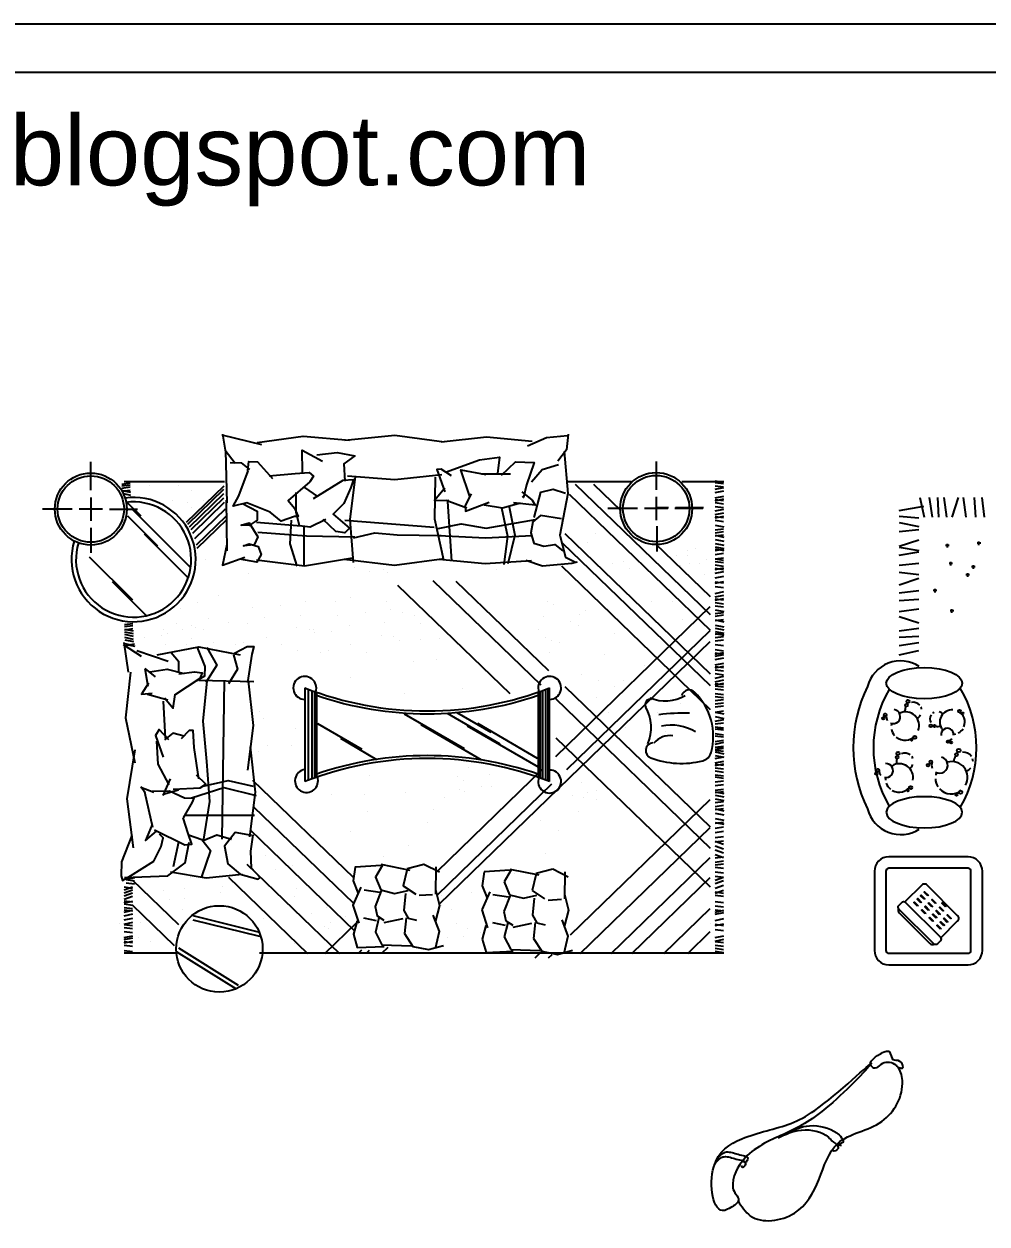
# Model space of a CAD drawing. Header units: inches. Extents: x 10.1 to 52.6, y 12.1 to 36.9.
# Drawn here: x 16.33 to 23.01, y 28.53 to 36.86 of the extents above; entities that cross this region are included whole.
import ezdxf

# ---------------------------------------------------------------- set-up
doc = ezdxf.new("R2010")
doc.units = ezdxf.units.IN
doc.header["$MEASUREMENT"] = 0
doc.layers.add('02', color=2, linetype='Continuous')
doc.layers.add('kadrbm', color=4, linetype='Continuous')
doc.styles.add('bmmm', font='swissel.ttf')

# ---------------------------------------------------------------- blocks, each defined once
blk = doc.blocks.new('kadrbm')
at = {"layer": 'kadrbm', "color": 4}
blk.add_lwpolyline([(0, 0), (0, 24.7972), (21, 24.7972), (21, 0), (0, 0)], close=True, dxfattribs=at)
blk.add_lwpolyline([(20.6631, 0.3257), (20.6631, 24.4603), (0.3369, 24.4603), (0.3369, 0.3257), (20.6631, 0.3257)], dxfattribs=at)
at = {"layer": 'kadrbm', "color": 211, "true_color": 0xf674fb, "style": 'bmmm'}
blk.add_text('www.cad-libraries.blogspot.com', height=0.485134, dxfattribs=at).set_placement((0.5726, 23.6772))

msp = doc.modelspace()

# ---------------------------------------------------------------- linework, layer by layer
at = {"layer": '02'}
for p, q in [((17.7007, 34.0112), (17.9767, 33.9444)), ((16.7911, 33.6267), (16.7911, 33.8242)), ((17.7274, 33.9), (17.7363, 33.5397)), ((20.7168, 33.8272), (20.7168, 33.6297)), ((19.5038, 33.7399), (19.7042, 33.7399)), ((17.0651, 33.6754), (17.0071, 33.6677)), ((17.0651, 33.6622), (17.0071, 33.6545)), ((17.7191, 33.6857), (17.0216, 33.6857)), ((17.2015, 33.6614), (17.2015, 33.6614)), ((17.3986, 33.6614), (17.3986, 33.6614)), ((17.4555, 33.4055), (17.7159, 33.6579)), ((20.5457, 33.6857), (20.1011, 33.6857)), ((20.154, 33.6703), (21.0917, 32.7655)), ((20.2814, 33.6703), (20.4712, 33.4871)), ((21.1875, 33.6857), (20.8951, 33.6857)), ((21.1835, 33.6815), (21.1256, 33.6892)), ((21.1835, 33.6706), (21.1256, 33.6782)), ((21.1835, 33.6476), (21.1256, 33.6552)), ((16.7911, 33.5778), (16.7911, 33.4155)), ((17.0651, 33.648), (17.0071, 33.6403)), ((17.0651, 33.6261), (17.0071, 33.6184)), ((17.0082, 33.625), (17.0673, 33.6129)), ((17.0171, 33.6034), (17.0673, 33.5932)), ((17.4644, 33.3924), (17.7143, 33.6347)), ((17.4762, 33.3734), (17.7141, 33.6041)), ((17.487, 33.3535), (17.7157, 33.5753)), ((17.4906, 33.622), (17.4906, 33.622)), ((18.275, 33.6465), (18.3641, 33.5842)), ((20.1129, 33.6008), (21.0917, 32.6565)), ((20.7168, 33.5807), (20.7168, 33.4185)), ((21.1267, 33.6344), (21.1857, 33.6465)), ((21.1267, 33.6114), (21.1857, 33.6235)), ((21.1267, 33.5742), (21.1857, 33.5862)), ((22.5482, 33.5767), (22.5771, 33.4411)), ((22.613, 33.5767), (22.634, 33.4411)), ((22.6713, 33.5767), (22.6774, 33.4411)), ((22.7142, 33.5767), (22.7324, 33.4411)), ((22.8131, 33.5767), (22.7704, 33.4411)), ((22.8493, 33.5767), (22.8677, 33.4411)), ((22.9247, 33.5767), (22.935, 33.4411)), ((22.9787, 33.5767), (22.9938, 33.4411)), ((16.661, 33.4966), (16.456, 33.4966)), ((16.8722, 33.4966), (16.71, 33.4966)), ((16.9212, 33.4966), (17.1155, 33.4966)), ((17.035, 33.5517), (17.1384, 33.4484)), ((17.0837, 33.4908), (17.4841, 33.0907)), ((17.3592, 33.5564), (17.3592, 33.5564)), ((17.4643, 33.5432), (17.4643, 33.5432)), ((17.4906, 33.5039), (17.4906, 33.5039)), ((17.4983, 33.3299), (17.719, 33.5438)), ((17.5129, 33.2919), (17.7255, 33.498)), ((17.5719, 33.5535), (17.5719, 33.5535)), ((17.7319, 33.5575), (17.7363, 33.2062)), ((19.2589, 33.5575), (19.4014, 33.5042)), ((19.2678, 33.5486), (19.2946, 33.135)), ((20.5868, 33.4996), (20.3817, 33.4996)), ((20.7979, 33.4996), (20.6357, 33.4996)), ((20.7204, 33.5069), (20.8015, 33.5069)), ((21.0412, 33.4996), (20.8469, 33.4996)), ((20.8505, 33.5069), (21.0448, 33.5069)), ((21.1835, 33.5534), (21.1256, 33.561)), ((21.1835, 33.5315), (21.1256, 33.5391)), ((21.1835, 33.5041), (21.1256, 33.5117)), ((21.1267, 33.5545), (21.1857, 33.5665)), ((21.1267, 33.4833), (21.1857, 33.4953)), ((22.4052, 33.4863), (22.5763, 33.5164)), ((17.0466, 33.4488), (17.2542, 33.2415)), ((17.5251, 33.2472), (17.7334, 33.449)), ((17.5293, 33.225), (17.7369, 33.4263)), ((17.9411, 33.4063), (18.2528, 33.3796)), ((18.5555, 33.4197), (19.1744, 33.3707)), ((21.1835, 33.4351), (21.1256, 33.4427)), ((21.1835, 33.4088), (21.1256, 33.4165)), ((21.1267, 33.4581), (21.1857, 33.4701)), ((21.1267, 33.4351), (21.1857, 33.4471)), ((22.4052, 33.4466), (22.5408, 33.4367)), ((16.7911, 33.3666), (16.7911, 33.1915)), ((17.1626, 33.3237), (17.4698, 33.0169)), ((18.2706, 33.3707), (18.2706, 33.1039)), ((20.082, 33.3279), (21.0917, 32.3537)), ((20.2926, 33.3303), (20.2926, 33.3303)), ((20.7204, 33.3769), (20.7204, 33.2018)), ((21.1835, 33.3572), (21.1256, 33.3495)), ((21.1835, 33.3374), (21.1256, 33.3298)), ((21.1267, 33.3856), (21.1857, 33.3736)), ((22.4052, 33.4024), (22.5408, 33.3763)), ((22.4052, 33.3405), (22.5408, 33.3542)), ((20.0647, 33.2623), (21.0917, 32.2714)), ((20.24, 33.2647), (20.24, 33.2647)), ((20.7095, 33.2572), (21.0917, 32.8885)), ((21.1835, 33.3155), (21.1256, 33.3079)), ((21.1267, 33.3144), (21.1857, 33.3024)), ((21.1267, 33.2849), (21.1857, 33.2728)), ((21.1267, 33.2575), (21.1857, 33.2454)), ((22.4052, 33.2393), (22.5408, 33.2824)), ((22.7518, 33.2433), (22.7268, 33.2433)), ((22.7393, 33.2308), (22.7393, 33.2558)), ((22.9709, 33.259), (22.9459, 33.259)), ((22.9584, 33.2465), (22.9584, 33.2715)), ((16.78, 33.1659), (17.0801, 32.8661)), ((20.8578, 33.1728), (20.8578, 33.1728)), ((20.9367, 33.2122), (20.9367, 33.2122)), ((20.9367, 33.1728), (20.9367, 33.1728)), ((20.9892, 33.2253), (20.9892, 33.2253)), ((21.1835, 33.2148), (21.1256, 33.2071)), ((21.1835, 33.1874), (21.1256, 33.1797)), ((21.1835, 33.1567), (21.1256, 33.1491)), ((21.1267, 33.2345), (21.1857, 33.2224)), ((21.1267, 33.2203), (21.1857, 33.2082)), ((22.4052, 33.233), (22.5408, 33.2091)), ((22.4052, 33.1764), (22.5408, 33.1995)), ((17.585, 33.1465), (17.585, 33.1465)), ((18.6189, 33.0888), (18.6189, 33.0888)), ((18.8262, 33.0786), (18.8262, 33.0786)), ((19.6047, 33.0756), (19.6047, 33.0756)), ((19.7755, 33.1413), (19.7755, 33.1413)), ((20.0583, 33.1029), (21.0917, 32.1059)), ((20.4109, 33.1202), (20.4109, 33.1202)), ((20.4898, 33.1334), (20.4898, 33.1334)), ((20.5292, 33.0809), (20.5292, 33.0809)), ((20.8841, 33.1071), (20.8841, 33.1071)), ((20.9498, 33.1202), (20.9498, 33.1202)), ((21.0155, 33.1202), (21.0155, 33.1202)), ((21.0681, 33.1465), (21.0681, 33.1465)), ((21.1835, 33.1404), (21.1256, 33.148)), ((21.1835, 33.1228), (21.1256, 33.1305)), ((21.1835, 33.0987), (21.1256, 33.1064)), ((21.1835, 33.0757), (21.1256, 33.0834)), ((21.1267, 33.0768), (21.1857, 33.0889)), ((22.4052, 33.1068), (22.5408, 33.1215)), ((22.7753, 33.118), (22.7503, 33.118)), ((22.7628, 33.1055), (22.7628, 33.1305)), ((22.9318, 33.0945), (22.9068, 33.0945)), ((22.9193, 33.082), (22.9193, 33.107)), ((16.9403, 32.9943), (17.1785, 32.7564)), ((17.8829, 33.0494), (17.8829, 33.0494)), ((18.723, 33.065), (18.723, 33.065)), ((18.8541, 33.0562), (18.8541, 33.0562)), ((19.1663, 33.0009), (19.9169, 32.2766)), ((19.3249, 32.9961), (19.9682, 32.3755)), ((21.055, 33.0415), (21.055, 33.0415)), ((21.1835, 32.9815), (21.1256, 32.9892)), ((21.1267, 33.0516), (21.1857, 33.0637)), ((21.1267, 33.0188), (21.1857, 33.0308)), ((21.1267, 32.9826), (21.1857, 32.9947)), ((22.4052, 33.0595), (22.5408, 33.0432)), ((22.4052, 32.9712), (22.5408, 33.016)), ((22.8926, 33.0397), (22.8676, 33.0397)), ((22.8801, 33.0272), (22.8801, 33.0522)), ((18.9211, 32.9676), (19.701, 32.2151)), ((21.1835, 32.9498), (21.1256, 32.9574)), ((21.1267, 32.9114), (21.1857, 32.9235)), ((22.4052, 32.9157), (22.5408, 32.9308)), ((22.6657, 32.9301), (22.6407, 32.9301)), ((22.6532, 32.9176), (22.6532, 32.9426)), ((17.5301, 32.8474), (17.5301, 32.8474)), ((17.677, 32.897), (17.677, 32.897)), ((18.1103, 32.8297), (18.1103, 32.8297)), ((18.2808, 32.8514), (18.2808, 32.8514)), ((18.4919, 32.8576), (18.4919, 32.8576)), ((18.5934, 32.886), (18.5934, 32.886)), ((18.8431, 32.8561), (18.8431, 32.8561)), ((19.964, 32.8576), (19.964, 32.8576)), ((20.0035, 32.8314), (20.0035, 32.8314)), ((20.6869, 32.8576), (20.6869, 32.8576)), ((20.8315, 32.8576), (20.8315, 32.8576)), ((21.1835, 32.8633), (21.1256, 32.8709)), ((21.1835, 32.837), (21.1256, 32.8446)), ((21.1835, 32.8151), (21.1256, 32.8227)), ((21.1267, 32.8863), (21.1857, 32.8983)), ((21.1267, 32.8633), (21.1857, 32.8753)), ((22.4052, 32.8617), (22.5408, 32.872)), ((17.2672, 32.7817), (17.2672, 32.7817)), ((17.4118, 32.808), (17.4118, 32.808)), ((17.6113, 32.7395), (17.6113, 32.7395)), ((17.9127, 32.812), (17.9127, 32.812)), ((17.9983, 32.7428), (17.9983, 32.7428)), ((18.2443, 32.7588), (18.2443, 32.7588)), ((18.5006, 32.7602), (18.5006, 32.7602)), ((18.6982, 32.778), (18.6982, 32.778)), ((18.8687, 32.7996), (18.8687, 32.7996)), ((18.952, 32.7789), (18.952, 32.7789)), ((19.0402, 32.7548), (19.0402, 32.7548)), ((19.9377, 32.7526), (19.9377, 32.7526)), ((20.019, 31.7794), (21.0917, 32.8193)), ((20.1875, 32.7657), (20.1875, 32.7657)), ((20.2269, 32.792), (20.2269, 32.792)), ((21.1835, 32.7768), (21.1256, 32.7691)), ((21.1835, 32.7593), (21.1256, 32.7516)), ((21.1267, 32.7976), (21.1857, 32.7855)), ((22.4052, 32.7863), (22.5408, 32.8047)), ((22.4052, 32.7501), (22.5408, 32.7074)), ((22.7831, 32.7892), (22.7581, 32.7892)), ((22.7706, 32.7767), (22.7706, 32.8017)), ((17.0823, 32.7007), (17.0243, 32.693)), ((17.0823, 32.6864), (17.0243, 32.6788)), ((17.0823, 32.6645), (17.0243, 32.6569)), ((17.0254, 32.6634), (17.0844, 32.6514)), ((17.1883, 32.7292), (17.1883, 32.7292)), ((17.2958, 32.6607), (17.2958, 32.6607)), ((17.3855, 32.7029), (17.3855, 32.7029)), ((17.4273, 32.6607), (17.4273, 32.6607)), ((17.493, 32.687), (17.493, 32.687)), ((17.5193, 32.6738), (17.5193, 32.6738)), ((17.5719, 32.6607), (17.5719, 32.6607)), ((17.7463, 32.7124), (17.7463, 32.7124)), ((17.8777, 32.6993), (17.8777, 32.6993)), ((18.2195, 32.6731), (18.2195, 32.6731)), ((18.3078, 32.6621), (18.3078, 32.6621)), ((18.3342, 32.6607), (18.3342, 32.6607)), ((18.5862, 32.6911), (18.5862, 32.6911)), ((18.8322, 32.707), (18.8322, 32.707)), ((19.0834, 32.7001), (19.0834, 32.7001)), ((19.8983, 32.6607), (19.8983, 32.6607)), ((20.0953, 31.6877), (21.0917, 32.6537)), ((20.1218, 32.7132), (20.1218, 32.7132)), ((20.1743, 32.687), (20.1743, 32.687)), ((20.8972, 32.7264), (20.8972, 32.7264)), ((21.1835, 32.7275), (21.1256, 32.7198)), ((21.1267, 32.7264), (21.1857, 32.7143)), ((21.1267, 32.6903), (21.1857, 32.6782)), ((21.1267, 32.6694), (21.1857, 32.6574)), ((22.4052, 32.6512), (22.5408, 32.6694)), ((17.0205, 32.5706), (17.0508, 32.364)), ((17.0254, 32.6437), (17.0844, 32.6317)), ((17.0254, 32.6273), (17.0844, 32.6152)), ((17.0254, 32.6065), (17.0844, 32.5944)), ((17.0274, 32.5895), (17.0865, 32.5775)), ((17.1644, 32.6082), (17.1644, 32.6082)), ((17.2827, 32.6213), (17.2827, 32.6213)), ((17.3221, 32.6344), (17.3221, 32.6344)), ((17.493, 32.5951), (17.493, 32.5951)), ((18.0092, 32.6074), (18.0092, 32.6074)), ((18.3443, 32.6372), (18.3443, 32.6372)), ((18.4656, 32.6476), (18.4656, 32.6476)), ((18.8074, 32.6213), (18.8074, 32.6213)), ((18.8957, 32.6103), (18.8957, 32.6103)), ((18.9322, 32.5854), (18.9322, 32.5854)), ((19.0819, 32.5889), (19.0819, 32.5889)), ((19.2127, 30.7564), (21.0917, 32.5782)), ((19.2148, 32.5951), (19.2148, 32.5951)), ((19.9509, 32.6082), (19.9509, 32.6082)), ((19.9903, 32.5819), (19.9903, 32.5819)), ((20.4241, 32.6344), (20.4241, 32.6344)), ((21.1835, 32.6333), (21.1256, 32.6256)), ((21.1835, 32.6103), (21.1256, 32.6026)), ((21.1835, 32.5862), (21.1256, 32.5785)), ((21.1267, 32.6464), (21.1857, 32.6344)), ((21.1267, 32.6322), (21.1857, 32.6202)), ((22.4052, 32.6083), (22.5408, 32.6144)), ((22.4052, 32.55), (22.5408, 32.571)), ((17.0155, 32.5554), (17.1416, 32.4748)), ((17.0274, 32.5622), (17.0865, 32.5501)), ((17.0946, 32.5579), (17.0367, 32.5502)), ((17.0377, 32.5568), (17.0968, 32.5447)), ((17.1113, 32.5151), (17.3282, 32.4396)), ((17.309, 32.5557), (17.309, 32.5557)), ((17.4536, 32.5557), (17.4536, 32.5557)), ((17.6412, 32.568), (17.6412, 32.568)), ((17.7989, 32.5549), (17.7989, 32.5549)), ((17.8515, 32.568), (17.8515, 32.568)), ((18.1143, 32.5549), (18.1143, 32.5549)), ((18.2291, 32.5163), (18.2291, 32.5163)), ((18.3868, 32.5031), (18.3868, 32.5031)), ((18.4394, 32.5163), (18.4394, 32.5163)), ((18.5971, 32.5557), (18.5971, 32.5557)), ((18.7022, 32.5031), (18.7022, 32.5031)), ((19.9772, 32.5031), (19.9772, 32.5031)), ((20.0429, 32.5688), (20.0429, 32.5688)), ((20.3583, 32.49), (20.3583, 32.49)), ((21.1835, 32.5468), (21.1256, 32.5545)), ((21.1835, 32.5107), (21.1256, 32.5184)), ((21.1835, 32.4877), (21.1256, 32.4954)), ((21.1267, 32.4888), (21.1857, 32.5008)), ((22.4052, 32.4852), (22.5408, 32.5141)), ((19.035, 32.4379), (19.035, 32.4379)), ((19.1885, 32.4506), (19.1885, 32.4506)), ((20.6344, 32.4112), (20.6344, 32.4112)), ((21.1267, 32.4745), (21.1857, 32.4866)), ((21.1267, 32.4515), (21.1857, 32.4636)), ((21.1267, 32.4143), (21.1857, 32.4264)), ((21.1267, 32.3946), (21.1857, 32.4066)), ((17.1657, 32.3888), (17.238, 32.3326)), ((17.1668, 32.3892), (17.187, 32.2682)), ((18.5946, 32.3264), (18.5946, 32.3264)), ((20.2006, 32.3456), (20.2006, 32.3456)), ((21.1835, 32.3935), (21.1256, 32.4012)), ((21.1835, 32.3716), (21.1256, 32.3793)), ((21.1835, 32.3442), (21.1256, 32.3519)), ((21.1267, 32.3234), (21.1857, 32.3354)), ((17.5404, 32.3097), (17.9234, 32.2985)), ((17.7166, 32.3086), (17.7015, 31.2051)), ((18.2771, 32.2551), (18.2771, 31.6051)), ((18.3006, 32.2461), (18.3006, 31.6142)), ((19.3698, 32.2543), (19.3698, 32.2543)), ((19.9477, 32.2454), (19.9477, 31.6164)), ((19.9654, 32.2506), (19.9654, 31.6097)), ((19.9771, 31.6051), (19.9771, 32.2551)), ((20.0826, 32.2651), (21.0917, 31.2915)), ((20.3189, 32.3062), (20.3189, 32.3062)), ((20.4241, 32.2668), (20.4241, 32.2668)), ((20.4898, 32.3062), (20.4898, 32.3062)), ((21.1835, 32.2752), (21.1256, 32.2829)), ((21.1835, 32.2599), (21.1256, 32.2675)), ((21.1835, 32.2391), (21.1256, 32.2467)), ((21.1267, 32.2982), (21.1857, 32.3103)), ((21.1267, 32.2752), (21.1857, 32.2873)), ((17.1845, 32.2123), (17.3264, 32.1722)), ((17.2929, 32.1624), (17.308, 31.9055)), ((18.326, 32.2367), (18.326, 31.6236)), ((18.3436, 32.2303), (18.3436, 31.6299)), ((18.3573, 32.2255), (18.3573, 31.6348)), ((18.968, 32.2174), (18.968, 32.2174)), ((19.8969, 32.2255), (19.8969, 31.6348)), ((19.9106, 32.2303), (19.9106, 31.6299)), ((19.9282, 32.2367), (19.9282, 31.6236)), ((20.019, 32.1781), (21.0917, 31.1432)), ((20.3058, 32.188), (20.3058, 32.188)), ((21.1835, 32.2062), (21.1256, 32.2139)), ((21.1835, 32.1854), (21.1256, 32.1931)), ((21.1835, 32.173), (21.1256, 32.1653)), ((17.9637, 32.0901), (17.9637, 32.0901)), ((18.968, 32.0754), (19.3833, 31.834)), ((19.2653, 32.0792), (19.6323, 31.8659)), ((19.3328, 32.0841), (19.5691, 31.9467)), ((20.3846, 32.083), (20.3846, 32.083)), ((20.7264, 32.083), (20.7264, 32.083)), ((20.8841, 32.1486), (20.8841, 32.1486)), ((21.1835, 32.1489), (21.1256, 32.1412)), ((21.1835, 32.1291), (21.1256, 32.1215)), ((21.1835, 32.093), (21.1256, 32.0853)), ((21.1267, 32.0864), (21.1857, 32.0744)), ((17.9927, 32.0396), (17.9927, 32.0396)), ((18.3644, 32.0084), (18.6735, 31.8287)), ((19.0833, 32.0002), (19.4986, 31.7588)), ((19.4052, 31.9922), (19.8969, 31.7063)), ((19.476, 32.0096), (19.8913, 31.7682)), ((21.1835, 32.0109), (21.1256, 32.0032)), ((21.1267, 32.0558), (21.1857, 32.0437)), ((21.1267, 32.0241), (21.1857, 32.0362)), ((18.2134, 31.9719), (18.2134, 31.9719)), ((18.5241, 31.905), (18.7756, 31.7588)), ((20.019, 31.9083), (21.0917, 30.8733)), ((20.5029, 31.978), (20.5029, 31.978)), ((20.7789, 31.9517), (20.7789, 31.9517)), ((21.1835, 31.976), (21.1256, 31.9836)), ((21.1835, 31.9747), (21.1256, 31.9671)), ((21.1835, 31.9606), (21.1256, 31.9683)), ((21.1835, 31.9278), (21.1256, 31.9354)), ((21.1835, 31.9124), (21.1256, 31.9201)), ((18.0163, 31.8537), (18.0163, 31.8537)), ((18.1871, 31.8537), (18.1871, 31.8537)), ((20.6344, 31.8335), (20.6344, 31.8335)), ((20.6738, 31.8992), (20.6738, 31.8992)), ((21.1835, 31.8893), (21.1256, 31.8816)), ((21.1835, 31.8488), (21.1256, 31.8411)), ((21.1835, 31.8347), (21.1256, 31.8424)), ((21.1835, 31.8334), (21.1256, 31.8258)), ((21.1267, 31.8654), (21.1857, 31.8774)), ((17.9533, 31.8164), (17.9533, 31.8164)), ((21.1835, 31.8128), (21.1256, 31.8204)), ((21.1267, 31.8104), (21.1857, 31.7984)), ((21.1267, 31.7853), (21.1857, 31.7732)), ((21.1267, 31.7646), (21.1857, 31.7766)), ((21.1267, 31.735), (21.1857, 31.7471)), ((19.1959, 30.9813), (19.9325, 31.6955)), ((19.4149, 31.7053), (19.4149, 31.7053)), ((21.1835, 31.7164), (21.1256, 31.7241)), ((21.1835, 31.6901), (21.1256, 31.6978)), ((21.1835, 31.6682), (21.1256, 31.6759)), ((21.1267, 31.7164), (21.1857, 31.7284)), ((17.1382, 31.5717), (17.168, 31.5294)), ((17.2929, 31.5074), (17.3433, 31.6233)), ((17.9142, 31.6156), (18.6155, 30.9389)), ((18.726, 31.6436), (18.726, 31.6436)), ((19.1981, 30.8178), (19.9926, 31.5882)), ((19.3361, 31.6397), (19.3361, 31.6397)), ((19.3755, 31.6134), (19.3755, 31.6134)), ((19.5069, 31.574), (19.5069, 31.574)), ((19.5595, 31.6528), (19.5595, 31.6528)), ((19.5727, 31.574), (19.5727, 31.574)), ((20.2006, 31.5972), (20.2006, 31.5972)), ((21.1835, 31.6419), (21.1256, 31.6496)), ((21.1835, 31.6266), (21.1256, 31.6343)), ((21.1835, 31.6087), (21.1256, 31.601)), ((21.1835, 31.5824), (21.1256, 31.5747)), ((17.1382, 31.5667), (17.2289, 31.5314)), ((17.2223, 31.2857), (17.1668, 31.5307)), ((17.2929, 31.5175), (17.3988, 31.5477)), ((18.4656, 31.5184), (18.4656, 31.5184)), ((18.6891, 31.5184), (18.6891, 31.5184)), ((18.9758, 31.5255), (18.9758, 31.5255)), ((19.2441, 31.4953), (19.2441, 31.4953)), ((19.3492, 31.5478), (19.3492, 31.5478)), ((19.3886, 31.5347), (19.3886, 31.5347)), ((20.1349, 31.5053), (20.1349, 31.5053)), ((20.2138, 31.4922), (20.2138, 31.4922)), ((20.24, 31.5315), (20.24, 31.5315)), ((20.3058, 31.5447), (20.3058, 31.5447)), ((21.1835, 31.5495), (21.1256, 31.5419)), ((21.1835, 31.5342), (21.1256, 31.5265)), ((21.1267, 31.5342), (21.1857, 31.5222)), ((21.1267, 31.5112), (21.1857, 31.4991)), ((17.9204, 31.4302), (18.6154, 30.7596)), ((19.1677, 31.4094), (19.1677, 31.4094)), ((19.8983, 31.479), (19.8983, 31.479)), ((20.1227, 30.5404), (21.0917, 31.4799)), ((20.3058, 31.479), (20.3058, 31.479)), ((21.1835, 31.4652), (21.1256, 31.4575)), ((21.1835, 31.4378), (21.1256, 31.4301)), ((21.1835, 31.4159), (21.1256, 31.4082)), ((21.1267, 31.486), (21.1857, 31.474)), ((21.1267, 31.4148), (21.1857, 31.4028)), ((17.4392, 31.3714), (17.9284, 31.3714)), ((18.7154, 31.4003), (18.7154, 31.4003)), ((19.9115, 31.3346), (19.9115, 31.3346)), ((20.1743, 31.4003), (20.1743, 31.4003)), ((21.1835, 31.3217), (21.1256, 31.3141)), ((21.1267, 31.3852), (21.1857, 31.3732)), ((21.1267, 31.3491), (21.1857, 31.3371)), ((17.8975, 31.2687), (18.6219, 30.5697)), ((18.5971, 31.2558), (18.5971, 31.2558)), ((19.1283, 31.3175), (19.1283, 31.3175)), ((20.0369, 31.2661), (20.0369, 31.2661)), ((20.1889, 30.4107), (21.0917, 31.286)), ((21.1835, 31.2878), (21.1256, 31.2801)), ((21.1835, 31.2571), (21.1256, 31.2494)), ((21.1267, 31.3206), (21.1857, 31.3086)), ((17.3988, 31.1849), (17.3635, 31.0136)), ((18.9968, 31.16), (18.9968, 31.16)), ((21.1835, 31.221), (21.1256, 31.2133)), ((21.1835, 31.1914), (21.1256, 31.1837)), ((21.1267, 31.1903), (21.1846, 31.1695)), ((21.1267, 31.1585), (21.1846, 31.1377)), ((18.0059, 31.0943), (18.0059, 31.0943)), ((18.8247, 31.0852), (18.8247, 31.0852)), ((19.9449, 31.1086), (19.9449, 31.1086)), ((20.4038, 30.4107), (21.0917, 31.0777)), ((21.1835, 31.0808), (21.1256, 31.0731)), ((21.1267, 31.1301), (21.1846, 31.1092)), ((21.1267, 31.0994), (21.1846, 31.0786)), ((17.8747, 31.0319), (18.5185, 30.4107)), ((18.0713, 30.9932), (18.0713, 30.9932)), ((18.1896, 31.0195), (18.1896, 31.0195)), ((18.8051, 31.0305), (19.0069, 30.9908)), ((19.1874, 31.012), (19.1847, 30.8237)), ((19.7023, 30.9895), (19.5213, 30.9777)), ((19.7103, 30.991), (19.6623, 30.909)), ((19.6997, 30.9975), (19.9014, 30.9577)), ((21.1835, 31.0512), (21.1256, 31.0435)), ((21.1835, 31.0315), (21.1256, 31.0238)), ((21.1835, 31.0004), (21.1256, 31.008)), ((17.0031, 30.9309), (17.0031, 30.9309)), ((17.0948, 30.9143), (17.0368, 30.9219)), ((17.0379, 30.9263), (17.097, 30.9383)), ((17.0788, 30.9223), (17.3992, 30.6132)), ((17.4801, 30.9368), (17.4801, 30.9368)), ((17.7462, 30.9401), (18.2948, 30.4107)), ((19.5213, 30.9777), (19.5083, 30.8821)), ((19.6623, 30.909), (19.6992, 30.8196)), ((19.7346, 30.9641), (19.7346, 30.9641)), ((19.8808, 30.9547), (19.855, 30.8486)), ((20.0819, 30.9789), (20.0793, 30.7906)), ((20.5477, 30.4117), (21.0917, 30.9391)), ((21.1835, 30.9686), (21.1256, 30.9763)), ((21.1835, 30.939), (21.1256, 30.9467)), ((21.1267, 30.9204), (21.1846, 30.9412)), ((21.1267, 30.8963), (21.1846, 30.9171)), ((17.0814, 30.8635), (17.0234, 30.8711)), ((17.0235, 30.8527), (17.0815, 30.8735)), ((17.0235, 30.8319), (17.0815, 30.8527)), ((17.0235, 30.8122), (17.0815, 30.833)), ((17.0948, 30.8923), (17.0368, 30.9)), ((17.2958, 30.8488), (17.2958, 30.8488)), ((17.4404, 30.8619), (17.4404, 30.8619)), ((17.6902, 30.8357), (17.6902, 30.8357)), ((17.7033, 30.8751), (17.7033, 30.8751)), ((18.2159, 30.8619), (18.2159, 30.8619)), ((18.6883, 30.8529), (18.7971, 30.837)), ((19.4323, 30.8328), (19.4323, 30.8328)), ((19.5616, 30.8383), (19.5057, 30.7144)), ((19.5083, 30.8821), (19.543, 30.7959)), ((19.855, 30.8486), (19.9418, 30.7903)), ((21.1835, 30.8284), (21.1256, 30.8361)), ((21.1267, 30.8656), (21.1846, 30.8864)), ((21.1267, 30.8295), (21.1846, 30.8503)), ((17.0796, 30.7679), (17.0217, 30.7756)), ((17.0796, 30.745), (17.0217, 30.7527)), ((17.0228, 30.7625), (17.0818, 30.7745)), ((17.0235, 30.7892), (17.0815, 30.81)), ((17.0788, 30.7482), (17.3703, 30.4669)), ((17.3353, 30.7832), (17.3353, 30.7832)), ((17.4404, 30.7963), (17.4404, 30.7963)), ((18.2028, 30.8094), (18.2028, 30.8094)), ((19.0712, 30.8154), (19.1641, 30.8207)), ((19.2267, 30.8134), (19.2267, 30.8134)), ((19.2267, 30.7478), (19.2267, 30.7478)), ((19.5828, 30.8198), (19.6917, 30.8039)), ((19.7023, 30.8133), (19.6595, 30.7035)), ((19.6992, 30.8196), (19.7944, 30.7947)), ((19.7944, 30.7947), (19.8881, 30.8159)), ((19.8701, 30.7956), (19.8581, 30.6767)), ((19.9657, 30.7824), (20.0586, 30.7877)), ((21.1835, 30.8065), (21.1256, 30.8142)), ((21.1835, 30.7627), (21.1256, 30.7704)), ((21.1835, 30.732), (21.1256, 30.7397)), ((17.0796, 30.7209), (17.0217, 30.7286)), ((17.0796, 30.7045), (17.0217, 30.7122)), ((17.0228, 30.699), (17.0818, 30.7111)), ((17.0228, 30.6738), (17.0818, 30.6859)), ((17.0228, 30.6454), (17.0818, 30.6574)), ((17.4273, 30.7175), (17.4273, 30.7175)), ((17.5002, 30.6741), (17.963, 30.5586)), ((18.3211, 30.6912), (18.3211, 30.6912)), ((18.4262, 30.7306), (18.4262, 30.7306)), ((18.5576, 30.665), (18.5576, 30.665)), ((18.6856, 30.6593), (18.7732, 30.6407)), ((19.2937, 30.7175), (19.2937, 30.7175)), ((19.5057, 30.7144), (19.5457, 30.5891)), ((19.6595, 30.7035), (19.6732, 30.6387)), ((19.8581, 30.6767), (19.889, 30.6238)), ((20.7694, 30.4117), (21.0912, 30.7237)), ((21.1835, 30.7046), (21.1256, 30.7123)), ((21.1267, 30.6992), (21.1857, 30.7112)), ((21.1267, 30.6849), (21.1857, 30.697)), ((16.9879, 30.6204), (16.9879, 30.6204)), ((17.0796, 30.6037), (17.0217, 30.6114)), ((17.0796, 30.5818), (17.0217, 30.5895)), ((17.0228, 30.6158), (17.0818, 30.6278)), ((17.1381, 30.6256), (17.1381, 30.6256)), ((17.5002, 30.6461), (17.963, 30.5306)), ((17.9925, 30.6519), (17.9925, 30.6519)), ((18.4131, 30.5993), (18.4131, 30.5993)), ((18.4149, 30.4107), (18.6402, 30.6292)), ((18.4394, 30.5862), (18.4394, 30.5862)), ((18.4525, 30.6256), (18.4525, 30.6256)), ((18.829, 30.6274), (18.9591, 30.654)), ((19.3272, 30.6228), (19.3272, 30.6228)), ((19.406, 30.5834), (19.406, 30.5834)), ((19.5351, 30.605), (19.5096, 30.5117)), ((19.5802, 30.6262), (19.6678, 30.6076)), ((19.6864, 30.625), (19.662, 30.5264)), ((19.6732, 30.6387), (19.7209, 30.6091)), ((19.7235, 30.5944), (19.8536, 30.6209)), ((19.8755, 30.6259), (19.8639, 30.5166)), ((19.889, 30.6238), (19.9471, 30.61)), ((21.0918, 30.6205), (21.0918, 30.6205)), ((21.1835, 30.6039), (21.1256, 30.6115)), ((21.1835, 30.5677), (21.1256, 30.5754)), ((21.1267, 30.6411), (21.1857, 30.6532)), ((21.1267, 30.605), (21.1857, 30.617)), ((17.0796, 30.5545), (17.0217, 30.5621)), ((17.0796, 30.4855), (17.0217, 30.4931)), ((17.0228, 30.5227), (17.0818, 30.5347)), ((17.0228, 30.5085), (17.0818, 30.5205)), ((17.0228, 30.4855), (17.0818, 30.4975)), ((17.125, 30.5206), (17.125, 30.5206)), ((17.2038, 30.4943), (17.2038, 30.4943)), ((19.2005, 30.5114), (19.2005, 30.5114)), ((19.2674, 30.5206), (19.2674, 30.5206)), ((19.3798, 30.5309), (19.3798, 30.5309)), ((19.498, 30.5571), (19.498, 30.5571)), ((19.5096, 30.5117), (19.5353, 30.4188)), ((19.662, 30.5264), (19.7069, 30.4389)), ((19.8639, 30.5166), (19.9222, 30.4275)), ((20.9355, 30.4117), (21.0917, 30.5631)), ((21.1835, 30.4856), (21.1256, 30.4933)), ((21.1267, 30.5228), (21.1857, 30.5349)), ((21.1267, 30.4976), (21.1857, 30.5097)), ((17.3783, 30.4133), (17.0216, 30.4133)), ((17.0796, 30.4592), (17.0217, 30.4668)), ((17.0796, 30.4219), (17.0217, 30.4296)), ((17.3616, 30.4155), (17.3616, 30.4155)), ((17.3841, 30.4263), (17.8, 30.1666)), ((17.3992, 30.4513), (17.8151, 30.1917)), ((21.1875, 30.4133), (17.9615, 30.4133)), ((18.2028, 30.4812), (18.2028, 30.4812)), ((18.6494, 30.4147), (18.672, 30.4366)), ((18.7056, 30.4147), (18.7263, 30.4347)), ((18.8125, 30.4147), (18.8555, 30.4564)), ((19.5353, 30.4188), (19.7235, 30.4273)), ((19.7069, 30.4389), (19.9094, 30.4314)), ((19.8772, 30.3816), (19.9236, 30.4267)), ((19.9222, 30.4275), (20.0305, 30.4052)), ((19.9698, 30.3816), (19.9943, 30.4054)), ((20.0305, 30.4052), (20.1356, 30.4349)), ((21.1835, 30.4593), (21.1256, 30.467)), ((21.1835, 30.4374), (21.1256, 30.4451)), ((21.1835, 30.4166), (21.1256, 30.4243))]:
    msp.add_line(p, q, dxfattribs=at)
at = {"layer": '02', "extrusion": (0, 0, -1)}
for p, q in [((19.8828, 30.9683), (19.9985, 30.9986)), ((19.9985, 30.9986), (20.1058, 30.9444)), ((20.0793, 30.8224), (20.1075, 30.7122)), ((20.1075, 30.7122), (20.0793, 30.605)), ((20.0607, 30.6447), (20.104, 30.5312)), ((20.104, 30.5312), (20.0766, 30.4114))]:
    msp.add_line(p, q, dxfattribs=at)
at = {"layer": '02'}
for points in [[(17.7052, 34.0156), (17.724, 33.9043), (17.7942, 33.8155)], [(19.2946, 33.7265), (19.2249, 33.7725), (19.1935, 33.7703), (19.25, 33.6153)], [(18.5733, 33.7265), (18.9015, 33.7015), (19.2278, 33.7354)], [(18.6267, 33.7221), (18.5907, 33.4242), (18.6134, 33.1261)], [(19.1833, 33.7176), (19.1786, 33.4279), (19.2411, 33.1439)], [(19.25, 33.642), (19.1775, 33.5561), (19.2768, 33.5575)], [(19.4326, 33.602), (19.3894, 33.5214), (19.3936, 33.483), (19.5572, 33.5442)], [(19.5216, 33.5264), (19.6501, 33.5041), (19.7754, 33.5397)], [(18.1815, 33.4197), (18.1741, 33.2558), (18.2216, 33.0994)], [(20.0603, 33.4286), (19.9138, 33.4529), (19.8605, 33.4088), (19.8464, 33.3311), (19.8677, 33.2608), (19.9369, 33.2387), (20.0134, 33.2516), (20.0692, 33.2062)], [(17.9516, 33.3364), (18.2881, 33.3116), (18.6234, 33.3048)], [(17.7363, 33.2507), (17.7065, 33.1069), (17.861, 33.1617)], [(19.2082, 33.3127), (19.5316, 33.2958), (19.8562, 33.3127)], [(17.9411, 33.1439), (18.2754, 33.1026), (18.6089, 33.1573)], [(18.5511, 33.1484), (18.8988, 33.1066), (19.2456, 33.1528)], [(19.21, 33.1484), (19.5302, 33.1197), (19.8511, 33.1395)], [(17.0659, 32.364), (17.0324, 32.0464), (17.0962, 31.7341)], [(17.192, 32.2884), (17.1429, 32.211), (17.2172, 32.2179)], [(17.5955, 32.3035), (17.5687, 32.0252), (17.5947, 31.7452), (17.6161, 31.4662), (17.5703, 31.19)], [(17.3023, 32.1856), (17.3622, 32.1137), (17.3772, 32.2096)], [(17.3332, 31.8954), (17.2646, 31.966), (17.2405, 31.9248), (17.2929, 31.7744)], [(17.4392, 31.9206), (17.3606, 31.9403), (17.303, 31.8954)], [(17.0962, 31.8248), (17.0404, 31.4851), (17.0861, 31.1446)], [(17.2475, 31.8853), (17.2575, 31.7257), (17.3332, 31.583)], [(17.3635, 31.5527), (17.551, 31.5603), (17.5887, 31.5869), (17.5249, 31.6485)], [(17.2324, 31.2706), (17.4443, 31.1652), (17.492, 31.1706), (17.4663, 31.2443), (17.4331, 31.3525)], [(17.076, 31.2303), (17.0041, 31.0484), (17.0008, 30.9501), (17.0119, 30.9177), (17.0655, 30.9495), (17.2284, 31.0513), (17.279, 31.1536), (17.2927, 31.2147), (17.2677, 31.2403)], [(17.2172, 31.3059), (17.1702, 31.1967), (17.2475, 31.2605)], [(17.9083, 31.2303), (17.794, 31.252), (17.7201, 31.1559), (17.7423, 31.0335), (17.8272, 30.9614), (17.9528, 30.9282), (17.9662, 30.94), (17.9063, 31.0039), (17.9023, 31.1213), (17.9184, 31.2353)], [(17.0256, 30.938), (17.3256, 30.9497), (17.4454, 31.0399), (17.4745, 31.1849)], [(18.8078, 31.0226), (18.6268, 31.0107), (18.6137, 30.9152), (18.6485, 30.829)], [(18.8157, 31.0241), (18.7678, 30.9421), (18.8047, 30.8527), (18.8999, 30.8278), (18.9936, 30.849)], [(18.9862, 30.9878), (18.9605, 30.8817), (19.0473, 30.8234)], [(17.3433, 30.9783), (17.592, 30.9374), (17.8427, 30.9632)], [(18.6671, 30.8714), (18.6112, 30.7475), (18.6511, 30.6221)], [(18.8078, 30.8464), (18.7649, 30.7366), (18.7787, 30.6718), (18.8263, 30.6422)], [(18.9756, 30.8287), (18.9635, 30.7098), (18.9944, 30.6569), (19.0526, 30.6431)], [(18.7918, 30.6581), (18.7674, 30.5595), (18.8123, 30.472), (19.0148, 30.4645)], [(18.9809, 30.659), (18.9694, 30.5497), (19.0276, 30.4606), (19.136, 30.4383), (19.2411, 30.468)], [(18.6405, 30.6381), (18.615, 30.5448), (18.6407, 30.4519), (18.829, 30.4604)]]:
    msp.add_lwpolyline(points, dxfattribs=at)
at = {"layer": '02', "extrusion": (0, 0, -1)}
for points in [[(-17.9456, 33.9578), (-18.2648, 34.0029), (-18.5867, 33.9756)], [(-18.5555, 33.9756), (-18.9016, 34.0085), (-19.2456, 33.9622)], [(-19.2233, 33.9622), (-19.5387, 33.9977), (-19.8555, 33.9667)], [(-19.8244, 33.9355), (-19.9554, 33.9928), (-20.1004, 34.0067)], [(-20.1048, 34.0156), (-20.094, 33.9074), (-20.0336, 33.8288)], [(-18.2617, 33.7532), (-18.258, 33.9059), (-18.3997, 33.8288)], [(-17.7586, 33.8199), (-17.8359, 33.8179), (-17.8921, 33.771)], [(-17.8788, 33.7443), (-17.8893, 33.8263), (-17.9494, 33.825), (-18.0524, 33.7087)], [(-18.3596, 33.8733), (-18.5012, 33.8883), (-18.624, 33.8662), (-18.549, 33.8102), (-18.5555, 33.6909)], [(-19.2545, 33.7532), (-19.4891, 33.8385), (-19.6299, 33.8573), (-19.6151, 33.7443)], [(-19.6418, 33.731), (-19.739, 33.824), (-19.8703, 33.8196), (-19.8167, 33.6652), (-19.7948, 33.5777), (-19.7887, 33.5842)], [(-20.0781, 33.8955), (-20.104, 33.6038), (-20.0475, 33.3163), (-20.0869, 33.1634), (-20.1523, 33.1304), (-20.1663, 33.1279), (-20.1315, 33.118), (-19.9274, 33.1003), (-19.811, 33.1395)], [(-18.0302, 33.7265), (-18.2107, 33.7424), (-18.3078, 33.7494), (-18.338, 33.7255), (-18.3129, 33.685), (-18.1625, 33.5569), (-18.2049, 33.5028), (-18.2314, 33.444), (-18.205, 33.4449), (-18.1132, 33.4132), (-18.0362, 33.4753), (-17.8744, 33.5402), (-17.7794, 33.5173), (-17.8189, 33.5876), (-17.8832, 33.7621)], [(-19.4237, 33.5842), (-19.3603, 33.7695), (-19.535, 33.7354)], [(-19.8511, 33.6865), (-19.9255, 33.7714), (-20.0381, 33.8066)], [(-18.3374, 33.5709), (-18.5434, 33.6975), (-18.6147, 33.7015), (-18.5955, 33.6462), (-18.5483, 33.5357), (-18.4746, 33.4611), (-18.5876, 33.3639), (-18.5554, 33.3306), (-18.4928, 33.3416), (-18.4041, 33.4241)], [(-18.4219, 33.4241), (-18.3133, 33.371), (-18.2409, 33.3809), (-18.2164, 33.474), (-18.2171, 33.6109)], [(-19.7843, 33.6153), (-19.8547, 33.5581), (-19.8759, 33.5231), (-19.7264, 33.5397)], [(-19.8689, 33.4374), (-19.9149, 33.6145), (-20.0005, 33.6356), (-20.087, 33.6064)], [(-17.8432, 33.5353), (-17.9466, 33.4808), (-17.9458, 33.4192), (-17.8913, 33.3813), (-17.8342, 33.3837), (-17.8911, 33.402), (-17.95, 33.3036), (-17.9261, 33.2488), (-17.852, 33.2421), (-17.8899, 33.2552), (-17.9523, 33.2363), (-17.9738, 33.1804), (-17.9446, 33.1276), (-17.8254, 33.1484)], [(-19.6418, 33.5042), (-19.6851, 33.3086), (-19.6596, 33.1128)], [(-19.6952, 33.513), (-19.7363, 33.3145), (-19.6863, 33.1172)], [(-19.1924, 33.3601), (-19.3632, 33.3933), (-19.5373, 33.363), (-19.88, 33.4232)], [(-18.6155, 33.2969), (-18.7629, 33.3325), (-18.9174, 33.3174), (-19.224, 33.3127)], [(-17.2525, 32.4849), (-17.5406, 32.5408), (-17.8276, 32.4849)], [(-17.3484, 32.5), (-17.4006, 32.4399), (-17.3988, 32.3589)], [(-17.53, 32.5353), (-17.5826, 32.4027), (-17.5811, 32.3366), (-17.5249, 32.3035)], [(-17.5955, 32.5353), (-17.6667, 32.4128), (-17.5905, 32.2934)], [(-17.7892, 32.497), (-17.876, 32.5426), (-17.9227, 32.5418), (-17.9086, 32.4888), (-17.8785, 32.2931)], [(-17.7822, 32.4849), (-17.8103, 32.3848), (-17.7469, 32.2834)], [(-17.2005, 32.3674), (-17.3219, 32.3856), (-17.4391, 32.355)], [(-17.4032, 32.3521), (-17.5105, 32.3663), (-17.564, 32.3587), (-17.5484, 32.321), (-17.3715, 32.2057)], [(-17.883, 32.3035), (-17.9179, 31.9933), (-17.878, 31.6838)], [(-17.54, 31.6233), (-17.5091, 31.8403), (-17.5008, 31.9599), (-17.4743, 31.9596), (-17.419, 31.9004)], [(-17.8982, 31.845), (-17.9324, 31.5314), (-17.8931, 31.2202)], [(-17.5703, 31.5729), (-17.7445, 31.6132), (-17.9184, 31.5729)], [(-17.2177, 31.5391), (-17.3377, 31.5395), (-17.4414, 31.4916), (-17.5067, 31.4885), (-17.4948, 31.4622), (-17.4331, 31.3525)], [(-17.4896, 31.4923), (-17.7152, 31.5629), (-17.9385, 31.5074)], [(-17.4694, 31.2353), (-17.5626, 31.2028), (-17.6228, 31.1261), (-17.5602, 30.9431)], [(-17.5703, 31.195), (-17.6651, 31.2361), (-17.767, 31.2051)], [(-18.9883, 31.0014), (-19.104, 31.0317), (-19.2113, 30.9775)], [(-19.1847, 30.8555), (-19.2129, 30.7453), (-19.1847, 30.6381)], [(-19.1661, 30.6778), (-19.2094, 30.5643), (-19.1821, 30.4445)]]:
    msp.add_lwpolyline(points, dxfattribs=at)
at = {"layer": '02'}
for points in [[(22.9822, 30.4327), (22.9822, 30.9827, 0.414214), (22.8822, 31.0827), (22.3322, 31.0827, 0.414214), (22.2322, 30.9827), (22.2322, 30.4327, 0.414214), (22.3322, 30.3327), (22.8822, 30.3327, 0.414214)], [(22.9022, 30.4327), (22.9022, 30.9827, 0.414214), (22.8822, 31.0027), (22.3322, 31.0027, 0.414214), (22.3122, 30.9827), (22.3122, 30.4327, 0.414214), (22.3322, 30.4127), (22.8822, 30.4127, 0.414214)], [(22.6439, 30.478), (22.4019, 30.72, -0.414214), (22.4019, 30.7454), (22.4225, 30.766, -0.414214), (22.448, 30.766), (22.69, 30.524, -0.414214), (22.69, 30.4986), (22.6694, 30.478, -0.414214)]]:
    msp.add_lwpolyline(points, format="xyb", close=True, dxfattribs=at)
for points in [[(22.693, 30.52), (22.8102, 30.6371, 0.414214), (22.8102, 30.6735), (22.5977, 30.8861, 0.414214), (22.5613, 30.8861), (22.4441, 30.769)], [(22.3999, 30.7225, 0.314188), (22.405, 30.6935), (22.6176, 30.4809, 0.314733), (22.6466, 30.4758)]]:
    msp.add_lwpolyline(points, format="xyb", dxfattribs=at)
for points in [[(22.6021, 30.8118), (22.5774, 30.8366), (22.5807, 30.8399), (22.6054, 30.8152)], [(22.5308, 30.7405), (22.506, 30.7652), (22.5094, 30.7686), (22.5341, 30.7439)], [(22.5543, 30.7641), (22.5296, 30.7888), (22.533, 30.7922), (22.5577, 30.7675)], [(22.5779, 30.7877), (22.5532, 30.8124), (22.5566, 30.8158), (22.5813, 30.7911)], [(22.6077, 30.7107), (22.583, 30.7355), (22.5864, 30.7388), (22.6111, 30.7141)], [(22.6313, 30.7343), (22.6066, 30.759), (22.6099, 30.7624), (22.6347, 30.7377)], [(22.6554, 30.7585), (22.6307, 30.7832), (22.6341, 30.7866), (22.6588, 30.7618)], [(22.7258, 30.7351), (22.7011, 30.7598), (22.7044, 30.7632), (22.7291, 30.7385)], [(22.5841, 30.6871), (22.5594, 30.7119), (22.5628, 30.7152), (22.5875, 30.6905)], [(22.6375, 30.6338), (22.6128, 30.6585), (22.6162, 30.6619), (22.6409, 30.6371)], [(22.6611, 30.6574), (22.6364, 30.6821), (22.6397, 30.6854), (22.6645, 30.6607)], [(22.6847, 30.6809), (22.66, 30.7057), (22.6633, 30.709), (22.688, 30.6843)], [(22.7088, 30.7051), (22.6841, 30.7298), (22.6875, 30.7332), (22.7122, 30.7085)], [(22.7381, 30.6276), (22.7133, 30.6523), (22.7167, 30.6557), (22.7414, 30.6309)], [(22.7622, 30.6517), (22.7375, 30.6764), (22.7408, 30.6798), (22.7656, 30.6551)], [(22.6909, 30.5804), (22.6662, 30.6051), (22.6695, 30.6085), (22.6943, 30.5838)], [(22.7145, 30.604), (22.6897, 30.6287), (22.6931, 30.6321), (22.7178, 30.6073)]]:
    msp.add_lwpolyline(points, close=True, dxfattribs=at)
for centre, radius in [((16.7911, 33.4966), 0.25), ((20.7168, 33.4996), 0.25), ((16.7911, 33.4966), 0.2304), ((20.7168, 33.4996), 0.2304), ((22.4646, 32.1604), 0.011), ((22.3075, 32.0671), 0.0092), ((22.4547, 32.1344), 0.0092), ((22.823, 32.0939), 0.00919), ((22.8445, 32.0796), 0.00541), ((22.2938, 32.0447), 0.00798), ((22.6249, 31.9915), 0.00973), ((22.6494, 31.9895), 0.00811), ((22.5131, 31.9121), 0.0104), ((22.4907, 31.8932), 0.00614), ((22.7427, 31.8817), 0.00811), ((22.765, 31.8757), 0.00703), ((22.8177, 31.8204), 0.0126), ((22.3904, 31.7735), 0.0092), ((22.396, 31.8008), 0.011), ((22.6239, 31.7413), 0.0105), ((22.8021, 31.7926), 0.0105), ((22.2463, 31.6589), 0.00798), ((22.2561, 31.6832), 0.0092), ((22.6046, 31.7183), 0.00914), ((22.4842, 31.5636), 0.0104), ((22.4652, 31.5414), 0.00614), ((22.8019, 31.5132), 0.00703), ((22.8304, 31.5308), 0.0119), ((17.6836, 30.4431), 0.3)]:
    msp.add_circle(centre, radius, dxfattribs=at)
for centre, radius, start, end in [((17.088, 33.146), 0.4313, 162.65496, 97.8488), ((17.088, 33.146), 0.4, 163.15647, 97.34729), ((22.4144, 32.204), 0.2385, 57.22476, 165.29498), ((18.2771, 32.2551), 0.08, 339.65968, 270), ((19.9771, 32.2551), 0.08, 270, 200.34032), ((19.1271, 34.433), 2.3378, 248.6793, 291.3207), ((20.9457, 32.1859), 0.0546, 45.90145, 162.02508), ((23.046, 31.8396), 0.9613, 153.76424, 206.23576), ((23.0221, 31.8396), 0.7973, 149.4301, 210.5699), ((22.1273, 31.8396), 0.8143, 329.45013, 30.54987), ((19.1271, 34.433), 2.3578, 250.94459, 289.05541), ((20.6768, 32.1392), 0.0369, 75.64988, 209.2461), ((20.7804, 32.4308), 0.2663, 246.21907, 301.33317), ((20.6874, 31.9194), 0.4258, 344.51209, 45.90145), ((22.5025, 32.0965), 0.0587, 41.35343, 103.27818), ((20.3929, 31.9802), 0.2885, 337.08455, 29.2461), ((20.8996, 30.8923), 1.1872, 87.7036, 97.90286), ((22.3633, 32.0557), 0.0489, 248.02938, 84.19726), ((22.4475, 31.9937), 0.0952, 338.58819, 114.16968), ((22.5025, 32.0965), 0.0587, 153.8197, 187.4631), ((22.5025, 32.0965), 0.0587, 10.83166, 26.13506), ((22.6696, 32.0393), 0.0517, 117.13239, 132.43578), ((22.6696, 32.0393), 0.0517, 42.54768, 76.09577), ((22.7701, 32.0182), 0.0839, 84.88892, 220.4704), ((22.7767, 32.0166), 0.0837, 337.36526, 65.12051), ((20.8241, 31.6786), 0.3177, 58.37138, 102.84091), ((22.3633, 32.0557), 0.0489, 166.6228, 211.90259), ((22.4437, 31.9871), 0.095, 165.08462, 177.58553), ((22.5025, 32.0965), 0.0587, 296.24695, 329.79504), ((22.6696, 32.0393), 0.0517, 147.65416, 209.57891), ((22.6696, 32.0393), 0.0517, 260.12043, 293.76383), ((20.8115, 31.7824), 0.1417, 81.23137, 141.07913), ((22.4437, 31.9871), 0.095, 190.71394, 221.33455), ((22.4437, 31.9871), 0.095, 231.06453, 318.81978), ((22.7385, 31.9317), 0.0431, 354.33011, 190.49799), ((22.7767, 32.0166), 0.0837, 271.38534, 283.88626), ((22.7767, 32.0166), 0.0837, 297.01467, 327.63528), ((20.6979, 31.8204), 0.0535, 94.60831, 248.92942), ((22.7385, 31.9317), 0.0431, 272.92353, 318.20332), ((19.1271, 29.4273), 2.3378, 68.6793, 111.3207), ((19.1271, 29.4273), 2.3578, 70.94459, 109.05541), ((20.8922, 32.3247), 0.594, 248.92942, 284.46505), ((21.0206, 31.827), 0.08, 284.46505, 344.51209), ((22.4438, 31.7439), 0.0587, 163.16707, 196.81046), ((22.4438, 31.7439), 0.0587, 50.7008, 112.62555), ((22.4438, 31.7439), 0.0587, 20.17903, 35.48242), ((22.6852, 31.719), 0.056, 158.09078, 203.37057), ((22.6852, 31.719), 0.056, 239.49736, 75.66524), ((22.77, 31.6345), 0.1091, 330.05616, 105.63765), ((22.8498, 31.7415), 0.0672, 145.28768, 178.93107), ((22.8498, 31.7415), 0.0672, 32.82141, 94.74616), ((22.8498, 31.7415), 0.0672, 2.29964, 17.60303), ((18.2888, 31.6097), 0.08, 98.4378, 20.0318), ((19.9771, 31.6051), 0.08, 159.65968, 90), ((22.3131, 31.6811), 0.0489, 175.97017, 221.24996), ((22.3131, 31.6811), 0.0489, 257.37675, 93.54463), ((22.4062, 31.6335), 0.0952, 347.93556, 123.51704), ((22.4438, 31.7439), 0.0587, 305.59431, 339.14241), ((22.7646, 31.6276), 0.1088, 156.55259, 169.05351), ((22.8498, 31.7415), 0.0672, 287.71493, 321.26302), ((22.4035, 31.6264), 0.095, 174.43198, 186.9329), ((22.4035, 31.6264), 0.095, 200.06131, 230.68192), ((22.4035, 31.6264), 0.095, 240.4119, 328.16715), ((22.7646, 31.6276), 0.1088, 182.18192, 212.80253), ((22.7646, 31.6276), 0.1088, 222.5325, 310.28776), ((22.4144, 31.4752), 0.2385, 194.70502, 302.77524)]:
    msp.add_arc(centre, radius, start, end, dxfattribs=at)
msp.add_ellipse((22.5782, 32.2876), major_axis=(-0.2637, 0), ratio=0.410933, dxfattribs=at)
at = {"layer": '02', "extrusion": (0, 0, -1)}
msp.add_ellipse((22.5782, 31.3916), major_axis=(-0.2637, 0), ratio=0.410933, dxfattribs=at)
at = {"layer": '02'}
for points in [[(21.284, 28.6961), (21.3706, 28.5907), (21.6774, 28.6098), (21.8458, 28.8413), (21.9772, 29.0929), (22.2838, 29.2461), (22.4262, 29.5305), (22.391, 29.6272), (22.3732, 29.6413), (22.2761, 29.6409), (22.236, 29.6147), (22.2092, 29.6321), (22.269, 29.7123), (22.3362, 29.7287), (22.3605, 29.6765), (22.4072, 29.6646), (22.424, 29.6127), (22.4119, 29.6145), (22.397, 29.6225)], [(21.563, 29.1327), (21.7252, 29.1859), (21.9134, 29.1354), (21.9473, 29.1026), (21.9795, 29.0578), (21.9457, 29.042), (21.9459, 29.0496)], [(21.6199, 29.163), (21.7822, 29.2162), (21.9703, 29.1657), (22.0043, 29.1329), (22.0125, 29.0994), (21.9772, 29.0867), (22.0028, 29.0799)], [(21.1182, 28.941), (21.1802, 28.999), (21.2602, 28.9878), (21.3069, 28.9759), (21.3354, 28.963), (21.33, 28.9344), (21.3147, 28.9272), (21.3089, 28.9395)], [(21.1319, 28.9739), (21.1947, 29.032), (21.2748, 29.0207), (21.3215, 29.0089), (21.3499, 28.996), (21.3446, 28.9673), (21.3292, 28.9602), (21.3235, 28.9724)]]:
    msp.add_spline(points, degree=3, dxfattribs=at)
at = {"layer": '02', "start_tangent": (-0.0924, 0.995722), "end_tangent": (-0.0924, 0.995722)}
msp.add_spline([(21.2495, 28.7845), (21.3343, 28.9929), (21.6184, 29.1643), (21.9188, 29.3563), (22.2114, 29.6486), (21.8177, 29.3222), (21.6518, 29.2319), (21.3116, 29.1252), (21.1166, 28.9303), (21.1925, 28.6281), (21.2352, 28.648), (21.2893, 28.6992), (21.2495, 28.7845)], degree=3, dxfattribs=at)

# ---------------------------------------------------------------- block references
at = {"layer": 'kadrbm'}
msp.add_blockref('kadrbm', (10.1213, 12.0665), dxfattribs=at)

doc.saveas('drawing.dxf')
